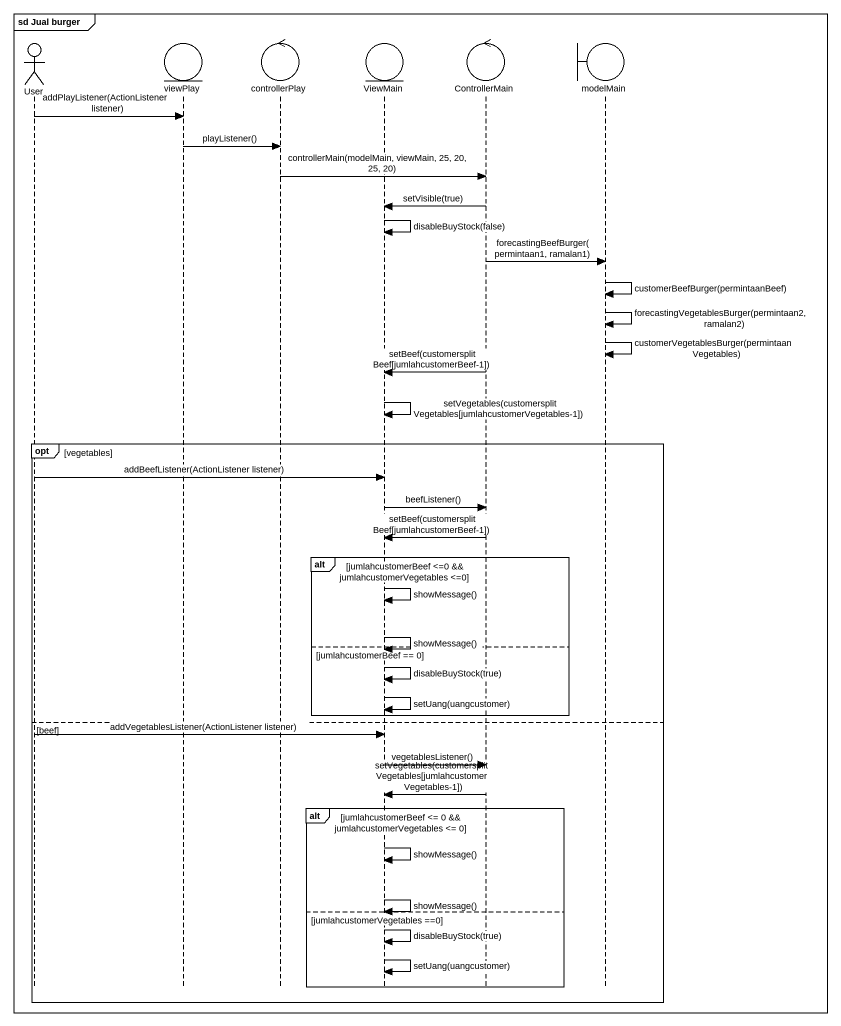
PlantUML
@startuml
mainframe sd Jual burger
hide footbox
actor User
entity viewPlay
control controllerPlay
entity ViewMain
control ControllerMain
boundary modelMain

User -> viewPlay : addPlayListener(ActionListener listener)
viewPlay -> controllerPlay : playListener()
controllerPlay -> ControllerMain : controllerMain(modelMain, viewMain, 25, 20, 25, 20)
ControllerMain -> ViewMain : setVisible(true)
ViewMain -> ViewMain : disableBuyStock(false)
ControllerMain -> modelMain : forecastingBeefBurger(permintaan1, ramalan1)
modelMain -> modelMain : customerBeefBurger(permintaanBeef)
modelMain -> modelMain : forecastingVegetablesBurger(permintaan2,ramalan2)
modelMain -> modelMain : customerVegetablesBurger(permintaanVegetables)
ControllerMain -> ViewMain : setBeef(customersplitBeef[jumlahcustomerBeef-1])
ViewMain -> ViewMain : setVegetables(customersplitVegetables[jumlahcustomerVegetables-1])
opt vegetables
  User -> ViewMain : addBeefListener(ActionListener listener)
  ViewMain -> ControllerMain : beefListener()
  ControllerMain -> ViewMain : setBeef(customersplitBeef[jumlahcustomerBeef-1])
  alt jumlahcustomerBeef <=0 && jumlahcustomerVegetables <=0
    ViewMain -> ViewMain : showMessage()
    ViewMain -> ViewMain : showMessage()
  else jumlahcustomerBeef == 0
    ViewMain -> ViewMain : disableBuyStock(true)
    ViewMain -> ViewMain : setUang(uangcustomer)
  end
else beef
  User -> ViewMain : addVegetablesListener(ActionListener listener)
  ViewMain -> ControllerMain : vegetablesListener()
  ControllerMain -> ViewMain : setVegetables(customersplitVegetables[jumlahcustomerVegetables-1])
  alt jumlahcustomerBeef <= 0 && jumlahcustomerVegetables <= 0
    ViewMain -> ViewMain : showMessage()
    ViewMain -> ViewMain : showMessage()
  else jumlahcustomerVegetables ==0
    ViewMain -> ViewMain : disableBuyStock(true)
    ViewMain -> ViewMain : setUang(uangcustomer)
  end
end
@enduml
